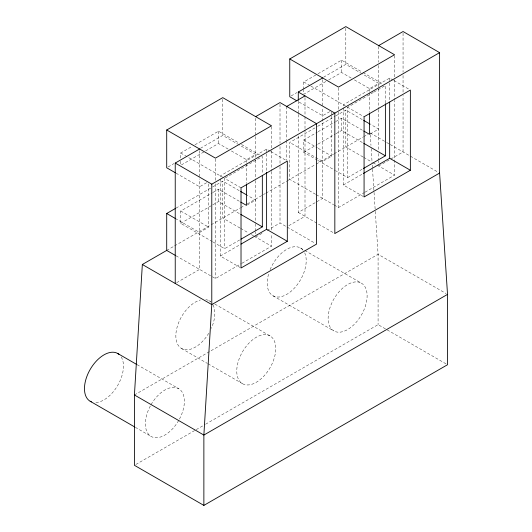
<?xml version="1.0" encoding="UTF-8"?>
<svg xmlns="http://www.w3.org/2000/svg" width="532" height="532" viewBox="0 0 532 532"><rect width="100%" height="100%" fill="white"/><g stroke="black" fill="none" stroke-linecap="round" stroke-linejoin="round"><path stroke-width="0.4" stroke-dasharray="2.66 2" d="M180.72 157.931L180.72 153.003L192.118 146.42M194.971 144.777L218.486 131.198L238.615 142.822M303.765 89.349L303.765 81.961L317.305 74.148M318.016 73.735L341.537 60.156L362.385 72.199M168.145 166.948L173.898 163.623M200.484 148.275L222.762 135.414L237.777 144.086M291.197 95.906L296.942 92.588M323.536 77.233L345.813 64.372L360.829 73.044M181.432 164.9L204.946 151.327M205.658 150.915L218.486 143.507L228.547 149.319M325.857 81.516L303.765 94.27L303.765 90.167M328.71 79.873L341.537 72.465L351.592 78.277M206.629 182.709L199.6 186.765L176.006 173.139M231.42 150.975L246.509 159.686L255.659 154.406L238.496 144.498M329.68 111.667L322.651 115.723L297.621 101.273M354.465 79.933L369.554 88.645L378.704 83.364L361.541 73.456M270.183 151.194L266.612 149.133L220.315 175.866L220.315 256.052L240.311 267.596M393.228 80.159L389.657 78.091L343.359 104.824L343.359 185.01L363.356 196.554M225.289 177.914L262.343 156.521L262.343 173.898M373.278 92.475L347.629 107.284L347.629 177.622L336.124 170.978M373.989 92.063L385.394 85.479L385.394 102.856M176.052 208.098L211.982 187.357M212.7 186.945L222.762 181.133L239.925 191.041M315.556 194.28L289.754 179.384L289.754 142.456L317.065 126.689M317.784 126.27L335.034 116.315M335.752 115.903L345.813 110.091L362.97 119.999M212.354 241.608L180.72 223.34L180.72 211.031L212.075 192.93M212.787 192.518L218.486 189.226L240.038 201.675M317.431 160.192L303.765 152.298L303.765 139.989L317.305 132.175M318.016 131.763L335.12 121.888M335.832 121.482L341.537 118.19L363.09 130.633M180.72 223.34L212.075 205.239M212.787 204.827L218.486 201.535L240.058 213.99M303.765 152.298L317.305 144.485M318.016 144.072L335.12 134.197M335.832 133.791L341.537 130.5L363.103 142.948M166.709 250.426L173.964 246.236M174.616 245.857L210.619 225.076M211.264 224.697L240.085 208.059M240.803 207.646L244.394 205.571M247.267 203.909L265.235 193.535M265.953 193.123L286.795 181.093M287.519 180.674L315.629 164.448M316.261 164.075L333.591 154.074M334.229 153.708L362.977 137.11M363.695 136.691L368.011 134.204M208.737 183.939L208.737 227.211L199.6 232.484L176.006 218.865M247.214 205L255.659 200.125L247.074 195.171M331.788 116.162L331.788 156.169L322.651 161.442L289.754 142.456M370.259 133.958L378.704 129.083L370.837 124.541M213.073 242.02L224.577 248.663L240.258 239.613M347.629 177.622L362.591 168.983M220.315 256.052L240.258 244.534M343.359 185.01L362.591 173.904M176.671 282.652L199.6 269.411L199.6 178.892M255.659 237.053L262.821 232.916M267.117 230.436L280.012 222.994L286.462 226.712M298.286 136.039L298.286 212.441L322.651 198.376L322.651 107.85M378.704 166.011L390.162 159.394M390.88 158.982L403.057 151.953L403.057 95.481M288.836 225.654L305.002 216.318L305.002 129.948M176.025 255.799L215.44 278.555L241.309 263.619M242.033 263.207L271.493 246.196L271.493 233.741M334.189 205.033L338.492 207.52L364.36 192.584M365.078 192.165L394.544 175.154L394.544 100.408M134.423 394.97L378.086 254.296L446.095 293.558M135.86 464.476L195.517 430.036M196.235 429.623L204.86 424.642M205.578 424.223L378.086 324.633L446.095 363.895M393.939 80.571L408.942 89.23M363.103 72.611L383.233 84.236M303.765 81.961L310.236 85.699M310.954 86.111L364.074 116.781M370.166 132.96L385.913 142.051M386.631 142.463L389.491 144.119M390.209 144.531L438.175 172.222M363.01 156.947L345.813 147.018L345.813 110.091M363.728 157.366L372.327 162.327M373.045 162.745L376.623 164.814M377.341 165.226L394.544 175.154M303.765 139.989L317.418 147.876M318.136 148.288L331.788 156.169M318.149 160.604L335.406 170.566M270.894 151.607L285.89 160.265M241.495 144.485L259.47 154.859M316.274 194.692L333.67 204.734M298.286 212.441L334.834 233.541M180.72 153.003L223.859 177.907M241.023 187.823L224.597 178.34L224.577 248.663M287.174 227.131L315.137 243.27M300.494 248.005L304.078 250.073M304.796 250.486L361.408 283.17A27.564 15.913 -60 0 1 352.669 325.877A27.564 15.913 -60 0 1 328.796 312.091A27.564 15.913 -60 0 1 361.408 283.17M239.959 227.989L222.762 218.06L222.762 181.133M240.677 228.408L248.564 232.956M251.43 234.612L253.578 235.856M254.296 236.268L271.493 246.196M180.72 211.031L208.737 227.211M272.929 295.752L333.843 330.924M209.123 300.76L210.552 301.584M214.855 304.071L270.037 335.925A27.564 15.913 -60 0 1 261.298 378.631A27.564 15.913 -60 0 1 237.425 364.846A27.564 15.913 -60 0 1 270.037 335.925M181.558 348.507L207.354 363.403M208.072 363.815L242.472 383.672M137.096 364.679L178.666 388.679M135.334 427.322L151.095 436.426M370.272 134.609L370.97 145.342M371.19 148.641L372.048 161.848M372.267 165.153L372.48 168.451M372.533 169.276L373.989 191.56M374.043 192.391L375.226 210.546M375.279 211.37L378.086 254.296L378.086 324.633M403.057 33.19L403.057 72.226M403.057 75.544L403.057 92.156M394.544 55.567L394.544 78.816M394.544 79.647L394.544 99.584M389.657 78.091L389.657 82.227M389.657 83.052L389.657 101.24M378.704 46.424L378.704 62.204M378.704 65.522L378.704 88.259M378.704 88.778L378.704 108.708M378.704 109.486L378.704 150.23M378.704 153.555L378.704 160.199M378.704 161.03L378.704 162.692M369.554 88.645L369.554 91.91M369.554 92.728L369.554 112.319M345.813 28.243L345.813 64.372M341.537 60.156L341.537 72.465M341.537 118.19L341.537 130.5M338.492 87.926L338.492 111.181M338.492 112.013L338.492 207.52M331.788 112.086L331.788 115.351M322.651 79.614L322.651 107.018M305.002 97.562L305.002 115.83M305.002 116.661L305.002 129.116M298.286 101.153L298.286 113.615M298.286 114.447L298.286 132.714M286.728 106.453L286.728 139.67M286.728 140.501L286.728 160.431M280.012 104.232L280.012 143.268M280.012 146.586L280.012 163.198M280.012 166.516L280.012 222.994M271.493 126.609L271.493 149.858M271.493 150.689L271.493 170.619M271.493 171.45L271.493 230.416M266.612 149.133L266.612 171.457M255.659 118.29L255.659 135.733M255.659 136.564L255.659 157.326M255.659 160.119L255.659 179.75M255.659 180.528L255.659 222.935M255.659 223.766L255.659 231.24M255.659 232.072L255.659 233.728M246.509 159.686L246.509 162.952M246.509 163.77L246.509 183.36M222.762 99.285L222.762 135.414M218.486 131.198L218.486 143.507M218.486 189.226L218.486 201.535M215.44 158.968L215.44 180.561M215.44 183.886L215.44 278.555M199.6 150.656L199.6 178.06M180.72 161.209L180.72 165.312M151.095 404.593A27.564 15.913 -60 0 1 178.466 388.566A27.564 15.913 -60 0 1 179.058 419.821M178.666 420.513A27.564 15.913 -60 0 1 151.5 436.646A27.564 15.913 -60 0 1 150.323 405.989M121.256 357.005A27.564 15.913 -60 0 1 117.752 385.341A27.564 15.913 -60 0 1 94.962 402.544M270.116 269.644A27.564 15.913 -60 0 1 303.154 250.299M304.723 252.866A27.564 15.913 -60 0 1 286.568 294.469A27.564 15.913 -60 0 1 268.813 273.295M205.811 299.602A27.564 15.913 -60 0 1 210.805 302.003M213.006 304.916A27.564 15.913 -60 0 1 211.31 328.317M208.717 333.278A27.564 15.913 -60 0 1 176.438 341.052A27.564 15.913 -60 0 1 200.384 299.975"/><path stroke-width="0.8" d="M378.704 45.592L403.057 31.528L439.605 52.635L439.605 173.053L447.525 294.389L447.525 364.726L203.869 505.4L134.423 465.307L134.423 394.97L142.343 264.49L166.775 250.386M166.709 130.001L222.762 97.642L271.493 125.778L215.44 158.137L166.709 130.001L166.709 167.773L175.287 172.727M289.754 58.959L345.813 26.6L394.544 54.736L338.492 87.095L289.754 58.959L289.754 96.731L296.909 100.861M175.234 283.483L175.234 163.065L199.6 148.993M255.659 116.634L280.012 102.57L316.56 123.67L316.56 244.095L211.783 304.583L203.869 435.063L203.869 505.4M298.286 100.329L298.286 92.023L322.651 77.951M286.728 106.453L305.002 95.9M175.234 163.065L211.783 184.165L439.605 52.635M175.307 255.387L166.709 250.426L166.709 213.498L175.334 208.517M240.969 239.201L262.343 226.858L262.343 175.553M363.303 168.571L385.394 155.816L385.394 103.687M240.969 244.122L266.612 229.319L287.32 241.282L287.32 161.09L241.023 187.823L241.023 268.008L287.32 241.282M363.303 173.492L389.657 158.283L410.365 170.24L410.365 90.054L364.074 116.781L364.074 196.966L410.365 170.24M439.605 173.053L334.834 233.541L334.834 113.123L298.286 92.023M447.525 294.389L203.869 435.063L134.423 394.97M363.688 120.412L370.126 124.129M363.808 131.045L369.554 134.363L369.554 113.136M363.822 143.367L385.394 155.816M240.637 191.453L246.363 194.759M240.757 202.087L246.509 205.405L246.509 184.178M240.777 214.409L262.343 226.858M166.709 213.498L175.287 218.453M142.343 264.49L211.783 304.583L211.783 184.165M117.752 353.514L136.385 364.267M90.181 401.261L134.616 426.91M389.657 102.064L389.657 158.283M266.612 172.282L266.612 229.319M91.431 401.859A27.564 15.913 -60 0 1 90.181 369.427A27.564 15.913 -60 0 1 118.895 354.292"/></g></svg>
